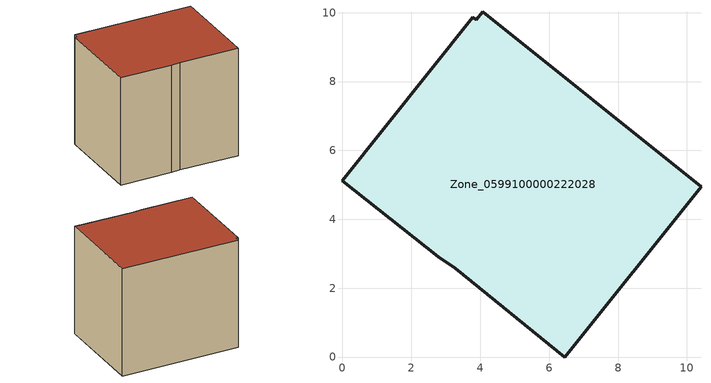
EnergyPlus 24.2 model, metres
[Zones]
Zone_0599100000222028
 floor ground (C_G): 2.78,2.91 0,5.12 3.78,9.87 3.88,9.79 4.07,10.02 10.41,4.95 6.46,0 3.28,2.58 z0.62
 wall outside (C_F): 6.46,0 10.41,4.95 4.07,10.02 3.88,9.79 3.78,9.87 0,5.12 2.78,2.91 3.28,2.58 6.46,0 z0.62:8.12
 roof outside (C_R): 3.78,9.87 0,5.12 2.78,2.91 3.28,2.58 6.46,0 10.41,4.95 4.07,10.02 3.88,9.79 z8.12
[BUILDING]
Pand.0599100000222028: North Axis=0; Terrain=City; Loads Convergence Tolerance Value=0.04; Temperature Convergence Tolerance Value=0.4; Solar Distribution=FullExterior; Maximum Number of Warmup Days=25; Minimum Number of Warmup Days=1
[Site:Location]
Rotterdam.The.Hague.AP_ZH_NLD Design_Conditions: Latitude=51.96; Longitude=4.45; Time Zone=1; Elevation=-4.5
[SITE:GROUNDTEMPERATURE:BUILDINGSURFACE]
18, 18, 18, 18, 18, 18, 18, 18, 18, 18, 18, 18
[MATERIAL] Thermal Absorptance=0.9; Solar Absorptance=0.7; Visible Absorptance=0.7
Name | Roughness | Thickness | Conductivity | Density | Specific Heat
G.TC.1965-1974 | MediumSmooth | 0.15 | 0.882353 | 540 | 1210
F.TC.1965-1974 | Rough | 0.3 | 0.697674 | 1920 | 840
R.TC.1965-1974 | MediumRough | 0.2 | 0.232558 | 1500 | 1000
[CONSTRUCTION]
C_G: G.TC.1965-1974
C_F: F.TC.1965-1974
C_R: R.TC.1965-1974
[ZONE]
Zone_0599100000222028: Type=1; Multiplier=1; Ceiling Height=Autocalculate; Volume=Autocalculate; Floor Area=autocalculate; Part of Total Floor Area=Yes
[ZONEINFILTRATION:DESIGNFLOWRATE]
Infil_Zone_0599100000222028: Zone or ZoneList or Space or SpaceList=Zone_0599100000222028; Schedule=AlwaysOn; Design Flow Rate Calculation Method=Flow/Area; Flow Rate per Floor Area=0.003; Constant Term Coefficient=1; Temperature Term Coefficient=0; Velocity Term Coefficient=0; Velocity Squared Term Coefficient=0
[HVACTEMPLATE:ZONE:IDEALLOADSAIRSYSTEM]
Zone_0599100000222028: Maximum Heating Supply Air Temperature=50; Minimum Cooling Supply Air Temperature=13; Maximum Heating Supply Air Humidity Ratio=0.0156; Minimum Cooling Supply Air Humidity Ratio=0.0077; Heating Limit=NoLimit; Cooling Limit=NoLimit; Dehumidification Control Type=ConstantSensibleHeatRatio; Cooling Sensible Heat Ratio=0.7; Dehumidification Setpoint=60; Humidification Control Type=None; Humidification Setpoint=30; Outdoor Air Method=None; Outdoor Air Flow Rate per Person=0.00944; Outdoor Air Flow Rate per Zone Floor Area=0; Outdoor Air Flow Rate per Zone=0; Demand Controlled Ventilation Type=None; Outdoor Air Economizer Type=NoEconomizer; Heat Recovery Type=None; Sensible Heat Recovery Effectiveness=0.7; Latent Heat Recovery Effectiveness=0.65
[ZONECONTROL:THERMOSTAT]
ThermostatControl_Zone_0599100000222028: Zone or ZoneList=Zone_0599100000222028; Control Type Schedule=DualSetpointControlType; Control 1=Thermostat_Zone_0599100000222028; Temperature Difference Between Cutout And Setpoint=0
[THERMOSTATSETPOINT:DUALSETPOINT]
Thermostat_Zone_0599100000222028: Heating Setpoint Temperature Schedule=HeatingSetpoint_Zone_0599100000222028; Cooling Setpoint Temperature Schedule=CoolingSetpoint_Zone_0599100000222028
[SCHEDULE:COMPACT]
HeatingSetpoint_Zone_0599100000222028: Through: 12/31, For: AllDays, Until: 24:00, 21
CoolingSetpoint_Zone_0599100000222028: Through: 12/31, For: AllDays, Until: 24:00, 24
DualSetpointControlType: Through: 12/31, For: AllDays, Until: 24:00, 4
AlwaysOn: Through: 12/31, For: AllDays, Until: 24:00, 1
